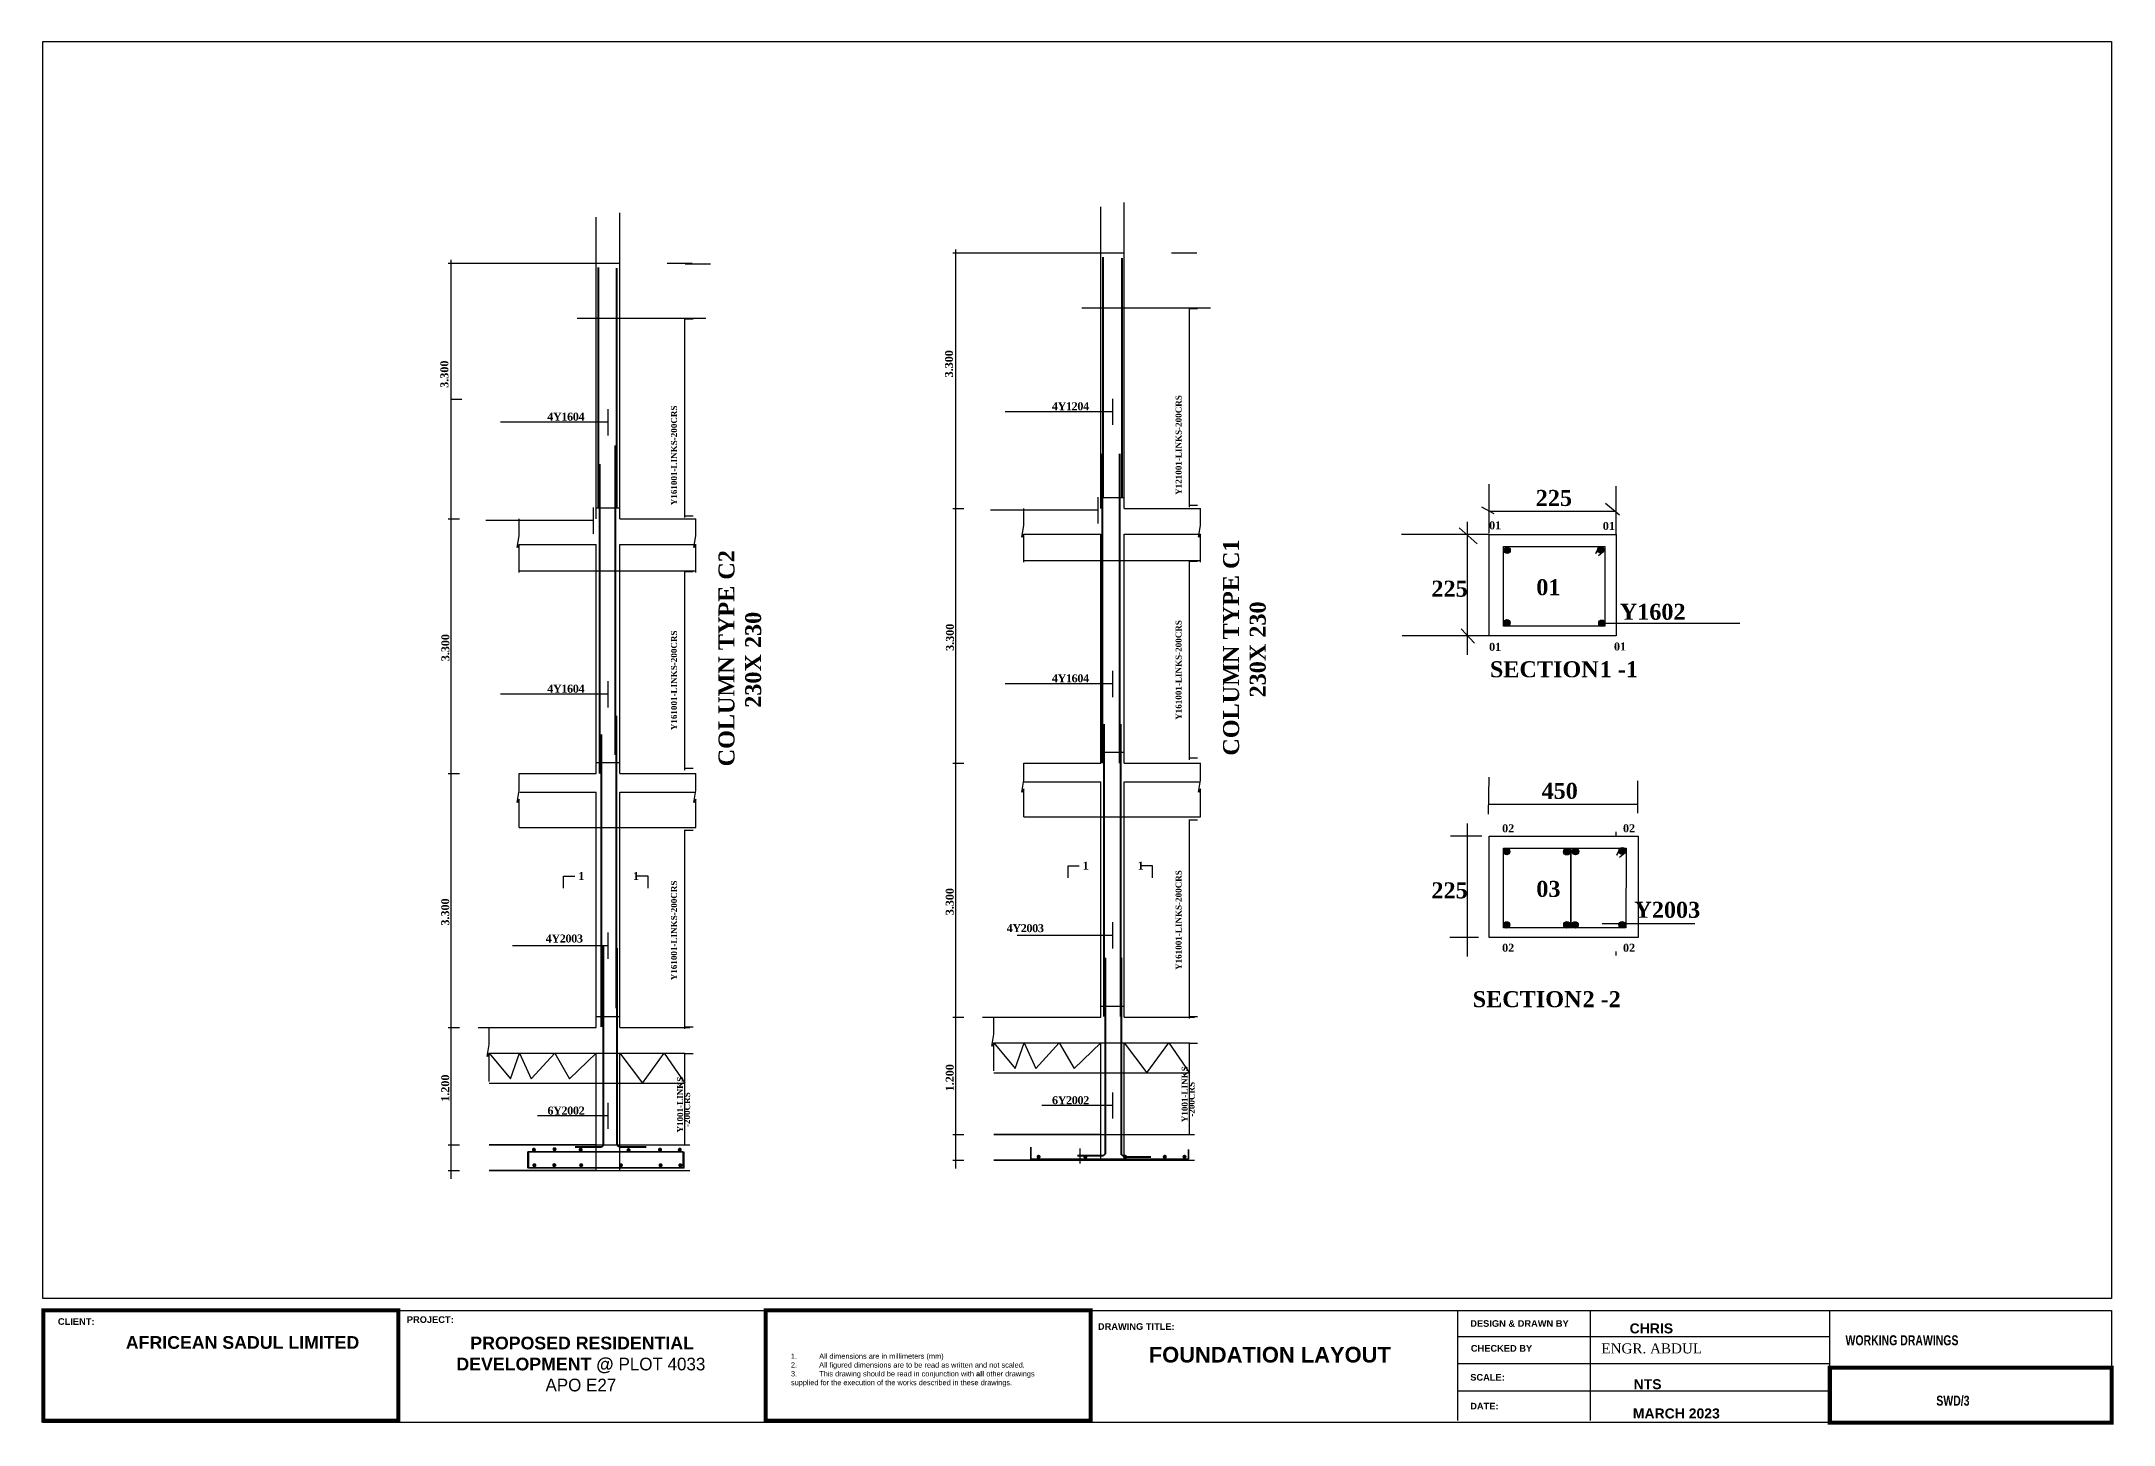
# Model space of a CAD drawing. Header units: inches. Extents: x 23 to 2032867, y 13 to 664695.
# Drawn here: x 546690 to 598473, y 13 to 34583 of the extents above; entities that cross this region are included whole.
import ezdxf

# ---------------------------------------------------------------- set-up
doc = ezdxf.new("R2010")
doc.units = ezdxf.units.IN
doc.header["$MEASUREMENT"] = 0
doc.linetypes.add('CENTER2', pattern=[0.7, 0.5, -0.1, 0, -0.1])
for name, color, linetype in [('Annotation - Text', 7, 'Continuous'), ('dimensions', 1, 'Continuous'), ('F5', 5, 'Continuous'), ('FDNTX', 7, 'Continuous')]:
    doc.layers.add(name, color=color, linetype=linetype)
doc.styles.add('GENERATED_STYLE_3', font='arialbd.ttf')
doc.styles.add('NEW', font='swisseb.ttf', dxfattribs={"width": 0.75})
doc.styles.add('SIMPLEX8', font='simplexd.shx', dxfattribs={"width": 0.8})
doc.styles.get("Standard").update_dxf_attribs({"font": 'arial.ttf'})

msp = doc.modelspace()

# ---------------------------------------------------------------- hatches: boundary and pattern name
h = msp.add_hatch(color=256)
h.dxf.hatch_style = 1
h.set_gradient(color1=(255, 255, 255), one_color=1, tint=1)
h.paths.add_polyline_path([(583237.172, 21859.366, 1), (583395.424, 21859.366, 1)])
at = {"linetype": 'CENTER2', "lineweight": 35}
h = msp.add_hatch(color=256, dxfattribs=at)
edge = h.paths.add_edge_path()
edge.add_arc((583318.386, 21865.137), 79.126, 0, 360)
h = msp.add_hatch(color=256)
h.dxf.hatch_style = 1
h.set_gradient(color1=(255, 255, 255), one_color=1, tint=1)
h.paths.add_polyline_path([(583239.26, 21865.137, 1), (583397.513, 21865.137, 1)])
h = msp.add_hatch(color=256)
h.dxf.hatch_style = 1
h.set_gradient(color1=(255, 255, 255), one_color=1, tint=1)
h.paths.add_polyline_path([(585568.672, 21864.366, 1), (585726.924, 21864.366, 1)])
h = msp.add_hatch(color=256, dxfattribs=at)
edge = h.paths.add_edge_path()
edge.add_arc((585654.232, 21871.98), 79.126, 0, 360)
h = msp.add_hatch(color=256)
h.dxf.hatch_style = 1
h.set_gradient(color1=(255, 255, 255), one_color=1, tint=1)
h.paths.add_polyline_path([(585575.106, 21871.98, 1), (585733.359, 21871.98, 1)])
h = msp.add_hatch(color=256)
h.dxf.hatch_style = 1
h.set_gradient(color1=(255, 255, 255), one_color=1, tint=1)
h.paths.add_polyline_path([(583226.672, 20052.866, 1), (583384.924, 20052.866, 1)])
h = msp.add_hatch(color=256, dxfattribs=at)
edge = h.paths.add_edge_path()
edge.add_arc((583313.344, 20052.31), 79.126, 0, 360)
h = msp.add_hatch(color=256)
h.dxf.hatch_style = 1
h.set_gradient(color1=(255, 255, 255), one_color=1, tint=1)
h.paths.add_polyline_path([(583234.218, 20052.31, 1), (583392.47, 20052.31, 1)])
h = msp.add_hatch(color=256)
h.dxf.hatch_style = 1
h.set_gradient(color1=(255, 255, 255), one_color=1, tint=1)
h.paths.add_polyline_path([(585601.672, 20042.366, 1), (585759.924, 20042.366, 1)])
h = msp.add_hatch(color=256, dxfattribs=at)
edge = h.paths.add_edge_path()
edge.add_arc((585685.924, 20042.633), 79.126, 0, 360)
h = msp.add_hatch(color=256)
h.dxf.hatch_style = 1
h.set_gradient(color1=(255, 255, 255), one_color=1, tint=1)
h.paths.add_polyline_path([(585606.798, 20042.633, 1), (585765.051, 20042.633, 1)])
h = msp.add_hatch(color=256)
h.dxf.hatch_style = 1
h.set_gradient(color1=(255, 255, 255), one_color=1, tint=1)
h.paths.add_polyline_path([(583226.672, 14337.366, 1), (583384.924, 14337.366, 1)])
h = msp.add_hatch(color=256, dxfattribs=at)
edge = h.paths.add_edge_path()
edge.add_arc((583307.344, 14335.81), 79.126, 0, 360)
h = msp.add_hatch(color=256)
h.dxf.hatch_style = 1
h.set_gradient(color1=(255, 255, 255), one_color=1, tint=1)
h.paths.add_polyline_path([(583228.218, 14335.81, 1), (583386.47, 14335.81, 1)])
h = msp.add_hatch(color=256, dxfattribs=at)
edge = h.paths.add_edge_path()
edge.add_arc((584808.844, 14329.31), 79.126, 0, 360)
h = msp.add_hatch(color=256)
h.dxf.hatch_style = 1
h.set_gradient(color1=(255, 255, 255), one_color=1, tint=1)
h.paths.add_polyline_path([(584729.718, 14329.31, 1), (584887.97, 14329.31, 1)])
h = msp.add_hatch(color=256)
h.dxf.hatch_style = 1
h.set_gradient(color1=(255, 255, 255), one_color=1, tint=1)
h.paths.add_polyline_path([(584732.672, 14331.366, 1), (584890.924, 14331.366, 1)])
h = msp.add_hatch(color=256, dxfattribs=at)
edge = h.paths.add_edge_path()
edge.add_arc((585023.844, 14334.31), 79.126, 0, 360)
h = msp.add_hatch(color=256)
h.dxf.hatch_style = 1
h.set_gradient(color1=(255, 255, 255), one_color=1, tint=1)
h.paths.add_polyline_path([(584944.718, 14334.31, 1), (585102.97, 14334.31, 1)])
h = msp.add_hatch(color=256)
h.dxf.hatch_style = 1
h.set_gradient(color1=(255, 255, 255), one_color=1, tint=1)
h.paths.add_polyline_path([(586111.316, 14354.366, 1), (586269.569, 14354.366, 1)])
h = msp.add_hatch(color=256, dxfattribs=at)
edge = h.paths.add_edge_path()
edge.add_arc((586196.344, 14351.81), 79.126, 0, 360)
h = msp.add_hatch(color=256)
h.dxf.hatch_style = 1
h.set_gradient(color1=(255, 255, 255), one_color=1, tint=1)
h.paths.add_polyline_path([(586117.218, 14351.81, 1), (586275.47, 14351.81, 1)])
h = msp.add_hatch(color=256, dxfattribs=at)
edge = h.paths.add_edge_path()
edge.add_arc((583305.798, 12501.866), 79.126, 0, 360)
h = msp.add_hatch(color=256)
h.dxf.hatch_style = 1
h.set_gradient(color1=(255, 255, 255), one_color=1, tint=1)
h.paths.add_polyline_path([(583226.672, 12501.866, 1), (583384.924, 12501.866, 1)])
h = msp.add_hatch(color=256)
h.dxf.hatch_style = 1
h.set_gradient(color1=(255, 255, 255), one_color=1, tint=1)
h.paths.add_polyline_path([(584732.672, 12501.866, 1), (584890.924, 12501.866, 1)])
h = msp.add_hatch(color=256, dxfattribs=at)
edge = h.paths.add_edge_path()
edge.add_arc((584813.844, 12504.81), 79.126, 0, 360)
h = msp.add_hatch(color=256)
h.dxf.hatch_style = 1
h.set_gradient(color1=(255, 255, 255), one_color=1, tint=1)
h.paths.add_polyline_path([(584734.718, 12504.81, 1), (584892.97, 12504.81, 1)])
h = msp.add_hatch(color=256, dxfattribs=at)
edge = h.paths.add_edge_path()
edge.add_arc((585016.344, 12501.81), 79.126, 0, 360)
h = msp.add_hatch(color=256)
h.dxf.hatch_style = 1
h.set_gradient(color1=(255, 255, 255), one_color=1, tint=1)
h.paths.add_polyline_path([(584937.218, 12501.81, 1), (585095.47, 12501.81, 1)])
h = msp.add_hatch(color=256, dxfattribs=at)
edge = h.paths.add_edge_path()
edge.add_arc((586193.344, 12504.31), 79.126, 0, 360)
h = msp.add_hatch(color=256)
h.dxf.hatch_style = 1
h.set_gradient(color1=(255, 255, 255), one_color=1, tint=1)
h.paths.add_polyline_path([(586114.218, 12504.31, 1), (586272.47, 12504.31, 1)])

# ---------------------------------------------------------------- linework, layer by layer
for p, q in [((573750.44, 22912.304), (573750.44, 30559.633)), ((560554.498, 22653.213), (560554.498, 30191.041)), ((561141.395, 22653.213), (561141.395, 30300.541)), ((573163.543, 22912.304), (573163.543, 30450.133)), ((556857.717, 29040.994), (561141.395, 29040.994)), ((556928.468, 6157.415), (556928.468, 29126.949)), ((562323.326, 29040.994), (562955.276, 29040.994)), ((562780.783, 29028.336), (563412.733, 29028.336)), ((569466.761, 29300.086), (573750.44, 29300.086)), ((569537.513, 6416.506), (569537.513, 29386.041)), ((574932.371, 29300.086), (575564.321, 29300.086)), ((560080.099, 27662.757), (563293.672, 27662.757)), ((562751.85, 27648.224), (562973.961, 27648.224)), ((562767.578, 22682.448), (562767.578, 27639.704)), ((572689.143, 27921.848), (575902.716, 27921.848)), ((575360.895, 27907.316), (575583.005, 27907.316)), ((575376.622, 22941.54), (575376.622, 27898.796)), ((556918.095, 25639.712), (557195.083, 25639.712)), ((560853.238, 24737.77), (560853.238, 25392.483)), ((573462.283, 24996.862), (573462.283, 25651.575)), ((560853.238, 25066.419), (558164.018, 25066.419)), ((573462.283, 25325.511), (570773.062, 25325.511)), ((582869.807, 22291.146), (582869.807, 23515.514)), ((586039.288, 22263.111), (586039.288, 23469.913)), ((560484.853, 22279.379), (560484.853, 22934.092)), ((560554.498, 22928.166), (561141.395, 22928.166)), ((569466.761, 22912.304), (569743.749, 22912.304)), ((573093.897, 22867.119), (570404.677, 22867.119)), ((573093.897, 22538.471), (573093.897, 23193.183)), ((573163.543, 23187.257), (573750.44, 23187.257)), ((573750.44, 22912.304), (575653.628, 22912.304)), ((575360.895, 22989.173), (575583.005, 22989.173)), ((582680.307, 22949.597), (582984.125, 22783.753)), ((582869.807, 22842.479), (586039.288, 22842.479)), ((585775.857, 23044.324), (586124.438, 22749.722)), ((556857.717, 22653.213), (557134.704, 22653.213)), ((560484.853, 22608.028), (557795.632, 22608.028)), ((561141.395, 22653.213), (563044.584, 22653.213)), ((562751.85, 22730.081), (562973.961, 22730.081)), ((571236.791, 22271.44), (573163.543, 22271.44)), ((573163.543, 16543.177), (573163.543, 22271.44)), ((573750.44, 16543.177), (573750.44, 22271.44)), ((573750.44, 22271.44), (575653.759, 22271.44)), ((582569.979, 22024.295), (582121.974, 22427.899)), ((582321.279, 22578.149), (582321.279, 19254.982)), ((558627.747, 22012.348), (560554.498, 22012.348)), ((560554.498, 16284.085), (560554.498, 22012.348)), ((561141.395, 16284.085), (561141.395, 22012.348)), ((561141.395, 22012.348), (563044.715, 22012.348)), ((582869.807, 22263.111), (580677.325, 22263.111)), ((558627.882, 21352.809), (563044.85, 21352.809)), ((562751.85, 21335.556), (562973.961, 21335.556)), ((562767.578, 16369.78), (562767.578, 21327.036)), ((571236.926, 21611.9), (575653.894, 21611.9)), ((575360.895, 21594.648), (575583.005, 21594.648)), ((575376.622, 16628.871), (575376.622, 21586.128)), ((582869.807, 19730.537), (580695.406, 19730.537)), ((582504.858, 19545.253), (582166.198, 19900.857)), ((585685.924, 20042.633), (589132.924, 20042.633)), ((573462.283, 18197.76), (573462.283, 18852.473)), ((560853.238, 18267.317), (558164.018, 18267.317)), ((560853.238, 17938.669), (560853.238, 18593.381)), ((573462.283, 18526.409), (570773.062, 18526.409)), ((573163.543, 16818.13), (573750.44, 16818.13)), ((575360.895, 16676.504), (575583.005, 16676.504)), ((556857.717, 16284.085), (557134.704, 16284.085)), ((558627.633, 16284.085), (560554.498, 16284.085)), ((560554.498, 16559.038), (561141.395, 16559.038)), ((561141.395, 16284.085), (563044.601, 16284.085)), ((562751.85, 16417.413), (562973.961, 16417.413)), ((569466.761, 16543.177), (569743.749, 16543.177)), ((571236.678, 16543.177), (573163.543, 16543.177)), ((571252.543, 16079.715), (573162.975, 16080.571)), ((573163.543, 10193.895), (573162.975, 16080.571)), ((573750.44, 16543.177), (575653.646, 16543.177)), ((573750.44, 10193.895), (573750.496, 16078.365)), ((573750.496, 16078.365), (575647.87, 16079.715)), ((582856.424, 15269.633), (582869.807, 16194.616)), ((586587.788, 15293.133), (586587.788, 16103.015)), ((558643.498, 15820.624), (560553.93, 15821.479)), ((560554.498, 9934.804), (560553.93, 15821.479)), ((561141.395, 9934.804), (561141.451, 15819.273)), ((561141.451, 15819.273), (563038.825, 15820.624)), ((571236.953, 15199.161), (573750.44, 15199.161)), ((571236.953, 15199.161), (571236.953, 15199.161)), ((571236.953, 15199.161), (571236.953, 15199.161)), ((573750.44, 15199.161), (575653.921, 15199.161)), ((575360.895, 15129.859), (575583.005, 15129.859)), ((575376.622, 10164.082), (575376.622, 15121.339)), ((582321.279, 15038.252), (582321.279, 11715.085)), ((582869.807, 15521.581), (586587.788, 15521.581)), ((558627.908, 14940.069), (561141.395, 14940.069)), ((558627.908, 14940.069), (558627.908, 14940.069)), ((558627.908, 14940.069), (558627.908, 14940.069)), ((561141.395, 14940.069), (563044.876, 14940.069)), ((562751.85, 14870.767), (562973.961, 14870.767)), ((562767.578, 9904.991), (562767.578, 14862.247)), ((582683.924, 14723.213), (581902.424, 14723.213)), ((586039.288, 14723.213), (586039.288, 14828.374)), ((573462.283, 11911.894), (573462.283, 12566.606)), ((585694.424, 12535.633), (588008.424, 12535.633)), ((560853.238, 11981.451), (558464.631, 11981.451)), ((560853.238, 11652.802), (560853.238, 12307.515)), ((573462.283, 12240.542), (571073.676, 12240.542)), ((582604.424, 12190.639), (581886.424, 12190.639)), ((586039.288, 11735.713), (586039.288, 11840.874)), ((573163.543, 10468.848), (573750.44, 10468.848)), ((556857.717, 9934.804), (557134.704, 9934.804)), ((557602.147, 9934.804), (557879.135, 9934.804)), ((557879.135, 9934.804), (560554.498, 9934.804)), ((560554.498, 10209.756), (561141.395, 10209.756)), ((561141.395, 9934.804), (562895.635, 9934.804)), ((562751.85, 9952.624), (562973.961, 9952.624)), ((569466.761, 10193.895), (569743.749, 10193.895)), ((570211.191, 10193.895), (570488.179, 10193.895)), ((570488.179, 10193.895), (573163.543, 10193.895)), ((573750.44, 10193.895), (575504.68, 10193.895)), ((575360.895, 10211.715), (575583.005, 10211.715)), ((570488.179, 9553.031), (575376.622, 9553.031)), ((570488.179, 9553.031), (571020.9, 8912.166)), ((571020.9, 8912.166), (571249.271, 9553.031)), ((571249.271, 9553.031), (571541.019, 8912.166)), ((571541.019, 8912.166), (572125.086, 9553.031)), ((572125.086, 9553.031), (572497.663, 8912.166)), ((572497.663, 8912.166), (573163.543, 9553.031)), ((573163.543, 6649.342), (573163.543, 9553.031)), ((573750.44, 6622.693), (573750.44, 9553.031)), ((573750.44, 9553.031), (574317.125, 8803.144)), ((574317.125, 8803.144), (574865.136, 9553.031)), ((574865.136, 9553.031), (575376.622, 8803.144)), ((575360.895, 9544.977), (575583.005, 9544.977)), ((575376.622, 7261.533), (575376.622, 9553.031)), ((557879.135, 9293.939), (562767.578, 9293.939)), ((557879.135, 9293.939), (558411.856, 8653.075)), ((558411.856, 8653.075), (558640.226, 9293.939)), ((558640.226, 9293.939), (558931.974, 8653.075)), ((558931.974, 8653.075), (559516.041, 9293.939)), ((559516.041, 9293.939), (559888.618, 8653.075)), ((559888.618, 8653.075), (560554.498, 9293.939)), ((560554.498, 6390.251), (560554.498, 9293.939)), ((561141.395, 6363.601), (561141.395, 9293.939)), ((561141.395, 9293.939), (561708.08, 8544.053)), ((561708.08, 8544.053), (562256.092, 9293.939)), ((562256.092, 9293.939), (562767.578, 8544.053)), ((562751.85, 9285.886), (562973.961, 9285.886)), ((562767.578, 7002.442), (562767.578, 9293.939)), ((570488.179, 8803.144), (575376.622, 8803.144)), ((557879.135, 8544.053), (562767.578, 8544.053)), ((573462.283, 7660.598), (573462.283, 8315.311)), ((560853.238, 7401.506), (560853.238, 8056.219)), ((573462.283, 7989.247), (571693.165, 7989.247)), ((560853.238, 7730.155), (559084.12, 7730.155)), ((569466.761, 7261.533), (569743.749, 7261.533)), ((573163.543, 7261.533), (570488.179, 7261.533)), ((570488.179, 7261.533), (575504.68, 7261.533)), ((556857.717, 7002.442), (557134.704, 7002.442)), ((560554.498, 7002.442), (557879.135, 7002.442)), ((557879.135, 7002.442), (562895.635, 7002.442)), ((556857.717, 6361.577), (557134.704, 6361.577)), ((560554.498, 6361.577), (557879.135, 6361.577)), ((557879.135, 6361.577), (562895.635, 6361.577)), ((569466.761, 6620.669), (569743.749, 6620.669)), ((573163.543, 6620.669), (570488.179, 6620.669)), ((570488.179, 6620.669), (575504.68, 6620.669)), ((572907.898, 2865.73), (598422.37, 2865.73)), ((591382.232, 1433.634), (591382.232, 2865.73)), ((582084.491, 2214.04), (591382.232, 2214.04)), ((546740.652, 113.458), (546740.652, 1747.822)), ((582084.491, 1535.476), (591382.232, 1535.476)), ((582084.491, 856.912), (591382.232, 856.912)), ((551699.036, 113.458), (555609.527, 113.458)), ((569744.504, 113.458), (572907.898, 113.458))]:
    msp.add_line(p, q)
at = {"lineweight": 40}
for p, q in [((573222.495, 23187.257), (573222.495, 29189.783)), ((573696.356, 23167.435), (573696.356, 29169.96)), ((560613.45, 22928.166), (560613.45, 28930.691)), ((561070.907, 22915.507), (561070.907, 28918.033)), ((561037.815, 16752.054), (561037.815, 24483.702)), ((560644.467, 16284.085), (560644.467, 24015.734)), ((573203.897, 16543.177), (573203.897, 24274.825)), ((573641.241, 16543.177), (573641.241, 24274.825)), ((561062.885, 10418.069), (561062.885, 17731.048)), ((560687.237, 9950.101), (560687.237, 17263.08)), ((573246.666, 10209.192), (573246.666, 17522.171)), ((573666.311, 10209.192), (573666.311, 17522.171)), ((560732.059, 7000.016), (560732.059, 11976.241)), ((561078.553, 6999.389), (561078.553, 11922.335)), ((573283.211, 6790.302), (573283.211, 11675.567)), ((573684.688, 6752.621), (573684.688, 11675.567)), ((560025.929, 6952.234), (560682.059, 6952.234)), ((560732.059, 7000.016), (560682.059, 6950.016)), ((561078.553, 6999.389), (561148.132, 6952.234)), ((561148.132, 6952.234), (561804.262, 6952.234)), ((572577.6, 6740.821), (573233.73, 6740.821)), ((573283.211, 6790.302), (573233.73, 6740.821)), ((573684.688, 6752.621), (573754.268, 6705.467)), ((573754.268, 6705.467), (574410.398, 6705.467))]:
    msp.add_line(p, q, dxfattribs=at)
at = {"linetype": 'CENTER2', "lineweight": 35}
for p, q in [((584914.143, 14420.838), (584914.143, 12424.837)), ((584914.143, 12190.639), (584914.143, 12190.639))]:
    msp.add_line(p, q, dxfattribs=at)
at = {"linetype": 'Continuous'}
msp.add_line((572637.684, 6909.648), (572637.684, 6536.547), dxfattribs=at)
at = {"lineweight": 35}
msp.add_line((571418.759, 6649.342), (575353.772, 6649.342), dxfattribs=at)
at = {"lineweight": 9}
msp.add_line((555609.527, 2865.73), (564786.12, 2865.73), dxfattribs=at)
for points in [[(571236.935, 21568.288), (571236.935, 21568.288), (571236.791, 22271.44), (571187.036, 22191.02), (571236.747, 22485.94), (571236.66, 22912.304)], [(575653.903, 21568.288), (575653.903, 21568.288), (575653.759, 22271.44), (575604.004, 22191.02), (575653.716, 22485.94), (575653.628, 22912.304)], [(558627.89, 21309.197), (558627.89, 21309.197), (558627.747, 22012.348), (558577.991, 21931.928), (558627.703, 22226.849), (558627.616, 22653.213)], [(563044.859, 21309.197), (563044.859, 21309.197), (563044.715, 22012.348), (562994.959, 21931.928), (563044.671, 22226.849), (563044.584, 22653.213)], [(583226.58, 21960.736), (585617.835, 21960.736), (585762.727, 21960.736), (585762.727, 19964.735), (583226.58, 19964.735), (583226.58, 21960.736)], [(585617.835, 21960.736), (585533.838, 21783.338), (585617.835, 21960.736), (585762.727, 21960.736), (585762.727, 21861.913), (585600.549, 21723.781)], [(558627.908, 14940.069), (558627.908, 14940.069), (558627.764, 15643.221), (558578.009, 15562.801), (558627.721, 15857.721), (558627.633, 16284.085)], [(563044.876, 14940.069), (563044.876, 14940.069), (563044.733, 15643.221), (562994.977, 15562.801), (563044.689, 15857.721), (563044.601, 16284.085)], [(571236.953, 15199.161), (571236.953, 15199.161), (571236.809, 15902.312), (571187.054, 15821.892), (571236.765, 16116.813), (571236.678, 16543.177)], [(575653.921, 15199.161), (575653.921, 15199.161), (575653.777, 15902.312), (575604.022, 15821.892), (575653.733, 16116.813), (575653.646, 16543.177)], [(583226.58, 14420.838), (585617.835, 14420.838), (586288.643, 14420.838), (586287.143, 12424.837), (583226.58, 12424.837), (583226.58, 14420.838)], [(586146.479, 14420.838), (586062.483, 14243.44), (586146.479, 14420.838), (586291.372, 14420.838), (586291.372, 14322.015), (586129.194, 14183.883)], [(559739.276, 13422.541), (559739.276, 13721.041), (560018.276, 13721.041)], [(561848.776, 13422.541), (561848.776, 13721.041), (561569.776, 13721.041)], [(572348.321, 13681.633), (572348.321, 13980.133), (572627.321, 13980.133)], [(574457.821, 13681.633), (574457.821, 13980.133), (574178.821, 13980.133)], [(557879.41, 8590.787), (557879.41, 8590.787), (557879.266, 9293.939), (557829.51, 9213.519), (557879.222, 9508.44), (557879.135, 9934.804)], [(570488.454, 8849.879), (570488.454, 8849.879), (570488.31, 9553.031), (570438.555, 9472.611), (570488.266, 9767.531), (570488.179, 10193.895)]]:
    msp.add_lwpolyline(points)
for points in [[(582869.807, 22263.111), (586039.288, 22263.111), (586039.288, 19730.537), (582869.807, 19730.537)], [(582869.807, 14723.213), (586592.143, 14723.213), (586590.143, 12190.639), (582869.807, 12190.639)], [(598422.37, 63.069), (546727.192, 63.069), (546740.652, 2865.73), (598422.37, 2865.73)]]:
    msp.add_lwpolyline(points, close=True)
at = {"linetype": 'Continuous', "lineweight": 35}
for points in [[(562727.958, 6437.349), (562727.958, 6826.405), (558846.793, 6826.405), (558846.793, 6424.977)], [(558864.55, 6815.783), (558864.55, 6426.727), (562745.716, 6426.727), (562745.716, 6828.155)], [(571418.759, 6946.977), (571418.759, 6649.342), (575353.772, 6649.342), (575353.772, 6887.195)]]:
    msp.add_lwpolyline(points, dxfattribs=at)
at = {"const_width": 100.777}
for points in [[(546740.652, 2865.73), (555609.527, 2865.73), (555609.527, 113.458), (546740.652, 113.458)], [(564786.12, 2865.73), (572907.898, 2865.73), (572907.898, 113.458), (564786.12, 113.458)], [(591382.232, 1433.634), (598422.37, 1433.634), (598422.37, 63.069), (591382.232, 63.069)]]:
    msp.add_lwpolyline(points, close=True, dxfattribs=at)
for centre, radius in [((583318.386, 21865.137), 79.126), ((583318.386, 21865.137), 64.473), ((585654.232, 21871.98), 79.126), ((585654.232, 21871.98), 64.473), ((583313.344, 20052.31), 79.126), ((583305.798, 20041.764), 64.473), ((585685.924, 20042.633), 79.126), ((585679.643, 20033.208), 64.473), ((583305.798, 14337.366), 79.126), ((583307.344, 14335.81), 79.126), ((583318.386, 14325.24), 64.473), ((584808.143, 14330.31), 79.126), ((584808.844, 14329.31), 79.126), ((585023.844, 14334.31), 79.126), ((585027.143, 14333.81), 79.126), ((586190.443, 14354.366), 79.126), ((586196.344, 14351.81), 79.126), ((586182.877, 14332.082), 64.473), ((583305.798, 12501.866), 79.126), ((584811.798, 12501.866), 79.126), ((584813.844, 12504.81), 79.126), ((585015.3, 12501.866), 79.126), ((585016.344, 12501.81), 79.126), ((586191.8, 12501.866), 79.126), ((586193.344, 12504.31), 79.126)]:
    msp.add_circle(centre, radius)
at = {"layer": 'dimensions', "color": 7}
msp.add_lwpolyline([(598422.37, 3166.827), (546727.192, 3166.827), (546727.192, 34583.381), (598422.37, 34583.381)], close=True, dxfattribs=at)
at = {"layer": 'F5', "color": 0, "lineweight": -2}
for p, q in [((582084.491, 113.458), (582084.491, 2865.73)), ((585392.14, 2865.73), (585392.14, 113.458))]:
    msp.add_line(p, q, dxfattribs=at)
at = {"layer": 'FDNTX', "color": 0, "const_width": 50.7}
for points in [[(558970.802, 6882.076, 1), (559021.502, 6882.076, 1)], [(559487.018, 6894.783, 1), (559537.718, 6894.783, 1)], [(560139.95, 6882.076, 1), (560190.65, 6882.076, 1)], [(561335.677, 6871.333, 1), (561386.377, 6871.333, 1)], [(562124.445, 6882.076, 1), (562175.145, 6882.076, 1)], [(562617.422, 6882.076, 1), (562668.122, 6882.076, 1)], [(571583.488, 6705.753, 1), (571634.188, 6705.753, 1)], [(572752.637, 6705.753, 1), (572803.337, 6705.753, 1)], [(573744.891, 6705.753, 1), (573795.591, 6705.753, 1)], [(574737.132, 6705.753, 1), (574787.832, 6705.753, 1)], [(575230.109, 6705.753, 1), (575280.809, 6705.753, 1)], [(558983.993, 6494.633, 1), (559034.693, 6494.633, 1)], [(559480.396, 6496.276, 1), (559531.096, 6496.276, 1)], [(560153.142, 6494.633, 1), (560203.842, 6494.633, 1)], [(561145.396, 6494.633, 1), (561196.096, 6494.633, 1)], [(562137.637, 6494.633, 1), (562188.337, 6494.633, 1)], [(562630.613, 6494.633, 1), (562681.313, 6494.633, 1)]]:
    msp.add_lwpolyline(points, format="xyb", close=True, dxfattribs=at)

# ---------------------------------------------------------------- texts
at = {"color": 7, "style": 'NEW', "width": 0.75}
msp.add_text(' WORKING DRAWINGS', height=250, dxfattribs=at).set_placement((591701.889, 1994.633))
at = {"color": 1, "style": 'NEW', "width": 0.75}
msp.add_text('SWD/3', height=250, dxfattribs=at).set_placement((594043.343, 485.025))
at = {"attachment_point": 1, "rotation": 90}
for s, heights, insert, char_height in [('{\\fTimes New Roman|b1|i0|c0|p18;3.300}', [446.779], (556659.953, 25926.944), 200), ('{\\fTimes New Roman|b1|i0|c0|p18;3.300}', [446.779], (569268.997, 26186.035), 200), ('{\\fTimes New Roman|b1|i0|c0|p18;\\H0.5x;Y161001-LINKS-200CRS}', [446.779], (562423.326, 22990.57), 300), ('{\\fTimes New Roman|b1|i0|c0|p18;\\H0.5x;Y121001-LINKS-200CRS}', [446.779], (575032.371, 23249.662), 300), ('\\pi1003.10975;{\\fTimes New Roman|b1|i0|c0|p18;COLUMN TYPE C2\\P\\pi2466.54905;230X 230}', [1370.694], (563609.427, 15461.545), 400), ('\\pi1011.34674;{\\fTimes New Roman|b1|i0|c0|p18;COLUMN TYPE C1\\P\\pi2466.54905;230X 230}', [1370.694], (576218.472, 15720.637), 400), ('{\\fTimes New Roman|b1|i0|c0|p18;3.300}', [446.779], (556683.834, 19091.044), 200), ('{\\fTimes New Roman|b1|i0|c0|p18;\\H0.5x;Y161001-LINKS-200CRS}', [446.779], (562423.326, 17367.777), 300), ('{\\fTimes New Roman|b1|i0|c0|p18;3.300}', [446.779], (569292.878, 19350.135), 200), ('{\\fTimes New Roman|b1|i0|c0|p18;\\H0.5x;Y161001-LINKS-200CRS}', [446.779], (575032.371, 17626.869), 300), ('{\\fTimes New Roman|b1|i0|c0|p18;\\H0.5x;Y161001-LINKS-200CRS}', [446.779], (562423.326, 11117.043), 300), ('{\\fTimes New Roman|b1|i0|c0|p18;\\H0.5x;Y161001-LINKS-200CRS}', [446.779], (575032.371, 11376.135), 300), ('{\\fTimes New Roman|b1|i0|c0|p18;3.300}', [446.779], (556679.472, 12483.879), 200), ('{\\fTimes New Roman|b1|i0|c0|p18;3.300}', [446.779], (569288.516, 12742.97), 200), ('{\\fTimes New Roman|b1|i0|c0|p18;1.200}', [446.779], (569289.17, 8340.566), 200), ('{\\fTimes New Roman|b1|i0|c0|p18;1.200}', [446.779], (556680.126, 8081.474), 200), ('{\\fTimes New Roman|b1|i0|c0|p18;\\H0.5x;-200CRS\\Ftxt|c0;\\H1.3333x; }', [446.779], (562750.931, 7448.24), 300), ('{\\fTimes New Roman|b1|i0|c0|p18;\\H0.5x;-200CRS\\Ftxt|c0;\\H1.3333x; }', [446.779], (575359.976, 7707.332), 300)]:
    msp.add_mtext_dynamic_manual_height_columns(s, width=7248.12701, gutter_width=1, heights=heights, dxfattribs=dict(at, insert=insert, char_height=char_height))
at = {"attachment_point": 1}
for s, width, gutter_width, heights, insert, char_height in [('{\\fTimes New Roman|b1|i0|c0|p18;\\T0.95;4Y1204}', 1160.67537, 1, [732.243], (571940.153, 25564.57), 200), ('{\\fTimes New Roman|b1|i0|c0|p18;\\T0.95;4Y1604}', 1160.67537, 1, [732.243], (559331.108, 25305.479), 200), ('{\\fTimes New Roman|b1|i0|c0|p18;225}', 2744.59348, 1, [446.779], (584032.88, 23372.991), 400), ('{\\fTimes New Roman|b1|i0|c0|p18;01}', 2744.59348, 1, [446.779], (582866.918, 22588.207), 200.001), ('{\\fTimes New Roman|b1|i0|c0|p18;01}', 2744.59348, 1, [446.779], (585708.918, 22573.707), 200.001), ('{\\fTimes New Roman|b1|i0|c0|p18;225}', 2744.59348, 1, [446.779], (581425.743, 21105.487), 400), ('{\\fTimes New Roman|b1|i0|c0|p18;01}', 2744.59348, 1, [446.779], (584047.418, 21141.605), 400), ('{\\fTimes New Roman|b1|i0|c0|p18;Y1602}', 2744.59348, 0, [446.779], (586132.607, 20527.313), 400), ('{\\fTimes New Roman|b1|i0|c0|p18;01}', 2744.59348, 1, [446.779], (582866.918, 19551.707), 200.001), ('{\\fTimes New Roman|b1|i0|c0|p18;01}', 2744.59348, 1, [446.779], (585988.418, 19560.207), 200.001), ('{\\fTimes New Roman|b1|i0|c0|p18;\\T0.95;4Y1604}', 1160.67537, 1, [732.243], (571940.153, 18765.469), 200), ('{\\fTimes New Roman|b1|i0|c0|p18;\\T0.95;4Y1604}', 1160.67537, 1, [732.243], (559331.108, 18506.377), 200), ('{\\fTimes New Roman|b1|i0|c0|p18;450}', 2744.59348, 1, [446.779], (584177.88, 16052.093), 400), ('{\\fTimes New Roman|b1|i0|c0|p18;02}', 2744.59348, 1, [446.779], (583192.918, 15017.707), 200.001), ('{\\fTimes New Roman|b1|i0|c0|p18;02}', 2744.59348, 1, [446.779], (586213.918, 15017.707), 200.001), ('{\\fTimes New Roman|b1|i0|c0|p18;\\T0.95;1}', 678.47253, 1, [131.836], (572713.134, 14083.15), 200), ('{\\fTimes New Roman|b1|i0|c0|p18;\\T0.95;1}', 678.47253, 1, [131.836], (574083.134, 14083.15), 200), ('{\\fTimes New Roman|b1|i0|c0|p18;\\T0.95;1}', 678.47253, 1, [131.836], (560104.089, 13824.058), 200), ('{\\fTimes New Roman|b1|i0|c0|p18;\\T0.95;1}', 678.47253, 1, [131.836], (561474.089, 13824.058), 200), ('{\\fTimes New Roman|b1|i0|c0|p18;225}', 2744.59348, 1, [446.779], (581425.743, 13565.589), 400), ('{\\fTimes New Roman|b1|i0|c0|p18;03}', 2744.59348, 1, [446.779], (584047.418, 13601.707), 400), ('{\\fTimes New Roman|b1|i0|c0|p18;Y2003}', 2744.59348, 0, [446.779], (586497.651, 13078.511), 400), ('{\\fTimes New Roman|b1|i0|c0|p18;\\T0.95;4Y2003}', 1160.67537, 1, [732.243], (570811.737, 12520.65), 200), ('{\\fTimes New Roman|b1|i0|c0|p18;\\T0.95;4Y2003}', 1160.67537, 1, [732.243], (559291.589, 12261.558), 200), ('{\\fTimes New Roman|b1|i0|c0|p18;02}', 2744.59348, 1, [446.779], (583192.918, 12030.207), 200.001), ('{\\fTimes New Roman|b1|i0|c0|p18;02}', 2744.59348, 1, [446.779], (586213.918, 12030.207), 200.001), ('{\\fTimes New Roman|b1|i0|c0|p18;\\T0.95;6Y2002}', 1160.67537, 1, [732.243], (559335.181, 7961.196), 200), ('{\\fTimes New Roman|b1|i0|c0|p18;\\T0.95;6Y2002}', 1160.67537, 1, [732.243], (571944.226, 8220.287), 200)]:
    msp.add_mtext_dynamic_manual_height_columns(s, width=width, gutter_width=gutter_width, heights=heights, dxfattribs=dict(at, insert=insert, char_height=char_height))
note = msp.add_mtext_dynamic_manual_height_columns('{\\fTimes New Roman|b1|i0|c0|p18;SECTION }', width=2744.59348, gutter_width=0, heights=[446.779, 0], dxfattribs=dict(insert=(582887.08, 19091.327), char_height=400, attachment_point=1))
for column, words in zip(note.columns.linked_columns, ['{\\fTimes New Roman|b1|i0|c0|p18;1 -1}']):
    column.text = words
note = msp.add_mtext_dynamic_manual_height_columns('{\\fTimes New Roman|b1|i0|c0|p18;SECTION }', width=2744.59348, gutter_width=0, heights=[446.779, 0], dxfattribs=dict(insert=(582457.655, 10845.308), char_height=400, attachment_point=1))
for column, words in zip(note.columns.linked_columns, ['{\\fTimes New Roman|b1|i0|c0|p18;2 -2}']):
    column.text = words
note = msp.add_mtext_dynamic_manual_height_columns('{\\fTimes New Roman|b1|i0|c0|p18;\\H0.5x;Y1001-LINKS\\P}', width=7248.12701, gutter_width=1, heights=[446.779, 0], dxfattribs=dict(insert=(575186.062, 7569.655), char_height=300, attachment_point=1, rotation=90))
for column, words in zip(note.columns.linked_columns, ['{\\H0.66665x; }']):
    column.text = words
note = msp.add_mtext_dynamic_manual_height_columns('{\\fTimes New Roman|b1|i0|c0|p18;\\H0.5x;Y1001-LINKS\\P}', width=7248.12701, gutter_width=1, heights=[446.779, 0], dxfattribs=dict(insert=(562577.017, 7310.564), char_height=300, attachment_point=1, rotation=90))
for column, words in zip(note.columns.linked_columns, ['{\\H0.66665x; }']):
    column.text = words
at = {"linetype": 'Continuous', "char_height": 250, "width": 3484.96744, "attachment_point": 1}
for s, insert in [('{\\fArial|b1|i0|c0|p34;CHRIS}', (586379.589, 2541.533)), ('{\\fArial|b1|i0|c0|p34;NTS}', (586478.895, 1147.215)), ('{\\fArial|b1|i0|c0|p34;MARCH 2023}', (586459.388, 415.917))]:
    msp.add_mtext(s, dxfattribs=dict(at, insert=insert))
at = {"linetype": 'Continuous', "insert": (585672.511, 2041.477), "char_height": 250, "attachment_point": 1}
msp.add_mtext_dynamic_manual_height_columns('{\\fTimes New Roman|b0|i0|c0|p18;ENGR. ABDUL }', width=3484.96744, gutter_width=1, heights=[654.775], dxfattribs=at)
at = {"layer": 'Annotation - Text', "color": 3, "linetype": 'Continuous', "lineweight": 20, "char_height": 317.22486, "width": 6766.08019, "attachment_point": 2, "line_spacing_factor": 0.992596, "style": 'GENERATED_STYLE_3'}
for s, insert in [('\\pi63.0992;AFRICEAN SADUL LIMITED', (551684.119, 2223.956)), ('\\pi63.0992;PROPOSED RESIDENTIAL DEVELOPMENT @ {\\fStencil|b0|i0|c0|p82;PLOT 4033 APO E27}', (560170.584, 2209.391))]:
    msp.add_mtext(s, dxfattribs=dict(at, insert=insert))
at = {"layer": 'Annotation - Text', "color": 5, "linetype": 'Continuous', "lineweight": 20, "insert": (577387.006, 1955.315), "char_height": 391.63562, "width": 5898.39597, "attachment_point": 2, "style": 'GENERATED_STYLE_3'}
msp.add_mtext('FOUNDATION LAYOUT', dxfattribs=at)
at = {"layer": 'F5', "color": 1, "lineweight": -2, "char_height": 166.0167, "width": 2510.01854, "attachment_point": 4}
for s, insert in [('{\\fArial|b1|i0|c0|p34;CLIENT:}', (547101.406, 2586.945)), ('{\\fArial|b1|i0|c0|p34;PROJECT:}', (555821.368, 2634.938)), ('{\\fArial|b1|i0|c0|p34;DRAWING TITLE:}', (573091.102, 2462.239))]:
    msp.add_mtext(s, dxfattribs=dict(at, insert=insert))
at = {"layer": 'F5', "color": 0, "lineweight": -2, "char_height": 166.0167, "attachment_point": 4}
for s, insert, width in [('{\\fArial|b1|i0|c0|p34;DESIGN & DRAWN BY}', (582395.95, 2537.341), 3026.25507), ('{\\fArial|b1|i0|c0|p34;CHECKED BY}', (582410.955, 1916.332), 2510.01854), ('{\\fArial|b1|i0|c0|p34;SCALE:}', (582395.95, 1192.985), 2510.01854), ('{\\fArial|b1|i0|c0|p34;DATE:}', (582395.95, 473.907), 2510.01854)]:
    msp.add_mtext(s, dxfattribs=dict(at, insert=insert, width=width))
at = {"layer": 'F5', "color": 0, "lineweight": -2, "insert": (565419.9, 1519.511), "char_height": 176.536858, "width": 5375.14343, "attachment_point": 4, "style": 'SIMPLEX8'}
msp.add_mtext('\\pt1.83722;{\\fArial|b1|i0|c0|p34;\\H0.99997x;\\L\\P\\pi-0.97307,l0.97307,t706.14743;\\fArial|b0|i0|c0|p34;\\H0.7476x;\\l1.^IAll dimensions are in millimeters (mm)\\P2.^IAll figured dimensions are to be read as written and not scaled.\\P3.^IThis drawing should be read in conjunction with \\fArial|b1|i0|c0|p34;all\\fArial|b0|i0|c0|p34; other drawings \\P\\pi0,t3.89193;supplied for the execution of the works described in these drawings.}', dxfattribs=at)

doc.saveas('drawing.dxf')
